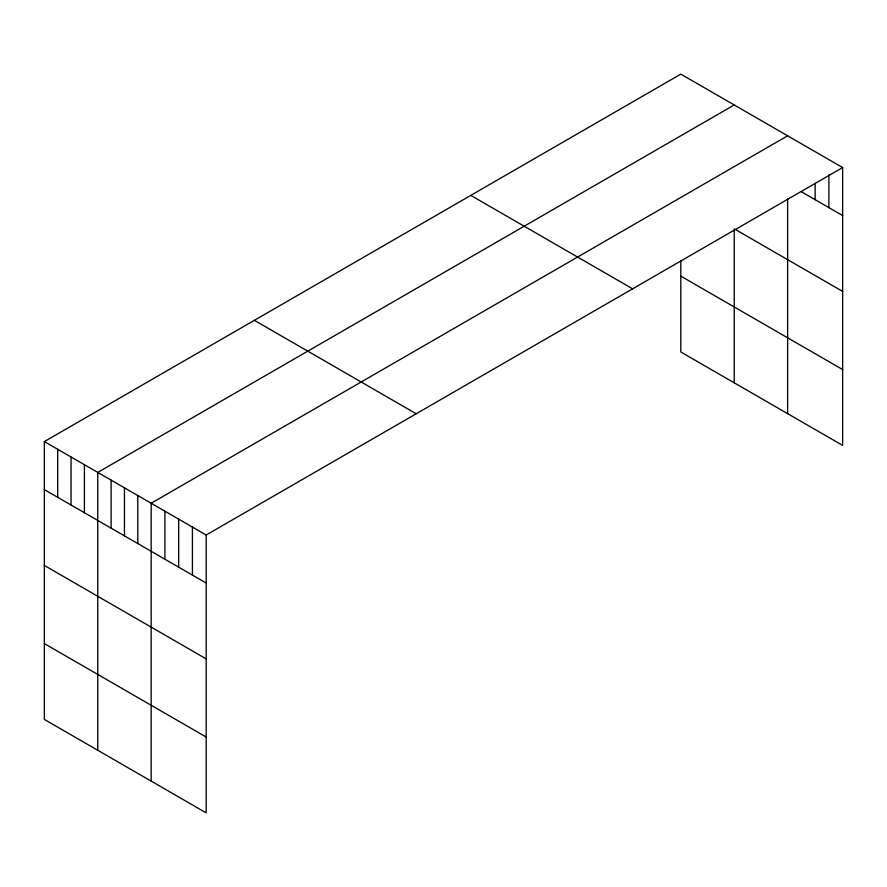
<?xml version="1.0" encoding="UTF-8"?>
<svg xmlns="http://www.w3.org/2000/svg" width="887" height="887" viewBox="0 0 887 887"><rect width="100%" height="100%" fill="white"/><g stroke="black" fill="none" stroke-linecap="round" stroke-linejoin="round"><path stroke-width="1.33" d="M842.65 167.565L206.183 535.016L206.183 812.869L44.35 719.435L44.35 441.582L680.817 74.131L842.65 167.565L842.65 445.418L680.817 351.984L680.817 260.501M734.225 104.954L97.758 472.416L97.758 750.269M787.623 135.789L151.156 503.251L151.156 781.103M801.382 191.747L842.65 215.574M735.334 229.467L842.65 291.424M680.817 276.134L842.65 369.569M470.786 195.384L632.619 288.818M254.381 320.329L416.214 413.763M44.35 441.582L206.183 535.016M44.35 489.602L206.183 583.036M44.35 565.451L206.183 658.886M44.35 643.596L206.183 737.03M828.89 174.706L828.89 207.636M815.142 183.232L815.142 199.697M787.623 198.976L787.623 413.641M734.225 228.824L734.225 382.818M192.424 527.078L192.424 575.098M178.675 519.139L178.675 567.148M164.915 511.189L164.915 559.209M137.807 495.545L137.807 543.565M124.457 487.839L124.457 535.848M111.108 480.122L111.108 528.142M84.409 464.71L84.409 512.73M71.049 457.005L71.049 505.013M57.699 449.299L57.699 497.308"/></g></svg>
